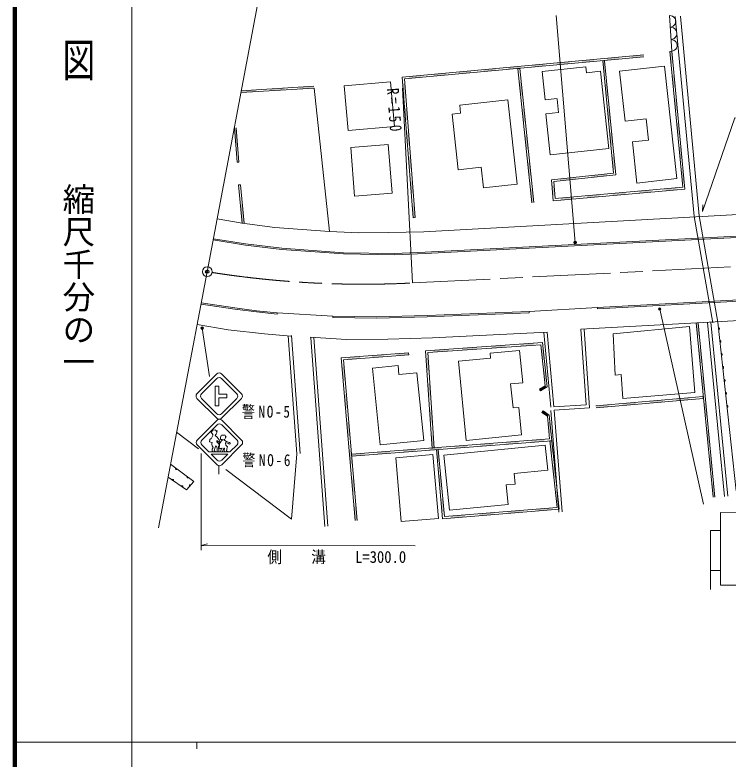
# Model space of a CAD drawing. Units: millimetres, scale not verified. Extents: x 40000 to 680000, y 20000 to 380000.
# Drawn here: x 40000 to 149710, y 202409 to 316847 of the extents above; entities that cross this region are included whole.
import ezdxf
from ezdxf.enums import TextEntityAlignment as Align

# ---------------------------------------------------------------- set-up
doc = ezdxf.new("R2010")
doc.units = ezdxf.units.MM
doc.header["$LTSCALE"] = 1000
doc.header["$PDMODE"] = 32
doc.header["$PDSIZE"] = 500
doc.linetypes.add('CHAIN', pattern=[18.5, 12, -1.5, 3.5, -1.5])
for name, color, linetype, lineweight in [('M-BGD', 7, 'Continuous', 13), ('M-BMK', 2, 'CHAIN', 13), ('M-BMK-SRVR', 3, 'Continuous', 13), ('M-STR-HTXT', 7, 'Continuous', 13), ('M-STR-STRC', 7, 'Continuous', 13), ('M-TTL', 2, 'Continuous', 140), ('M-TTL-BAND', 7, 'Continuous', 13)]:
    doc.layers.add(name, color=color, linetype=linetype, lineweight=lineweight)
doc.layers.add('M-OTRS', color=6, linetype='Continuous')
doc.styles.add('@ＭＳ ゴシック', font='')
doc.styles.add('ＭＳ ゴシック', font='')
doc.styles.get('@ＭＳ ゴシック').set_extended_font_data('@MS Gothic')
doc.styles.get('ＭＳ ゴシック').set_extended_font_data('MS Gothic')

msp = doc.modelspace()

# ---------------------------------------------------------------- hatches: boundary and pattern name
at = {"layer": 'M-BGD'}
for points in [[(132929, 310330), (131030, 310156), (131057, 309857), (132957, 310032)], [(136729, 310679), (134829, 310505), (134856, 310206), (136756, 310380)], [(141214, 309414), (141037, 311250), (140739, 311222), (140915, 309386)], [(121531, 309284), (119632, 309109), (119659, 308810), (121559, 308985)], [(125331, 309633), (123431, 309458), (123458, 309159), (125358, 309334)], [(129130, 309981), (127230, 309807), (127258, 309508), (129157, 309683)], [(130415, 309775), (130593, 307933), (130892, 307962), (130714, 309804)], [(106334, 307888), (104434, 307714), (104462, 307415), (106362, 307589)], [(110133, 308237), (108234, 308063), (108261, 307764), (110161, 307938)], [(113933, 308586), (112033, 308411), (112061, 308113), (113960, 308287)], [(117732, 308935), (115832, 308760), (115860, 308462), (117759, 308636)], [(102535, 307539), (100635, 307365), (100663, 307066), (102562, 307240)], [(141567, 305742), (141391, 307578), (141092, 307550), (141269, 305714)], [(79281, 305167), (81528, 305306), (81509, 305605), (79262, 305466)], [(83775, 305445), (86023, 305584), (86004, 305884), (83757, 305744)], [(99665, 306245), (99812, 304372), (100111, 304395), (99964, 306268)], [(118105, 304467), (117889, 306526), (117591, 306494), (117806, 304436)], [(130772, 306092), (130950, 304250), (131249, 304279), (131070, 306121)], [(74786, 304888), (77033, 305027), (77015, 305327), (74767, 305188)], [(141921, 302070), (141744, 303906), (141445, 303878), (141622, 302041)], [(99960, 302499), (100108, 300626), (100407, 300650), (100259, 302523)], [(118535, 300350), (118320, 302409), (118022, 302378), (118237, 300319)], [(131128, 302408), (131306, 300567), (131605, 300596), (131427, 302437)], [(142274, 298398), (142097, 300234), (141799, 300205), (141975, 298369)], [(73760, 299458), (73966, 296823), (74265, 296847), (74059, 299481)], [(100256, 298753), (100403, 296880), (100703, 296904), (100555, 298777)], [(131485, 298725), (131663, 296883), (131962, 296912), (131783, 298754)], [(118966, 296234), (118750, 298292), (118452, 298261), (118667, 296202)], [(142627, 294726), (142451, 296562), (142152, 296533), (142329, 294697)], [(100551, 295008), (100699, 293135), (100998, 293158), (100850, 295031)], [(119396, 292117), (119181, 294175), (118883, 294144), (119098, 292085)], [(131841, 295042), (132020, 293200), (132318, 293229), (132140, 295071)], [(126280, 291886), (123898, 291634), (123930, 291336), (126312, 291588)], [(131044, 292391), (128662, 292139), (128694, 291841), (131076, 292093)], [(142981, 291054), (142804, 292890), (142505, 292861), (142682, 291025)], [(100847, 291262), (100995, 289389), (101294, 289413), (101146, 291286)], [(119827, 288000), (119611, 290058), (119313, 290027), (119528, 287969)], [(122632, 290615), (122749, 289153), (123048, 289177), (122931, 290639)], [(131950, 289079), (133946, 289255), (133919, 289554), (131924, 289378)], [(135941, 289432), (137937, 289608), (137910, 289907), (135915, 289731)], [(139932, 289785), (141928, 289961), (141901, 290260), (139906, 290084)], [(123968, 288373), (125964, 288549), (125937, 288848), (123942, 288672)], [(127959, 288726), (129955, 288902), (129928, 289201), (127933, 289025)], [(75255, 284801), (74987, 287761), (74689, 287734), (74956, 284774)], [(101142, 287516), (101290, 285643), (101589, 285667), (101441, 287540)], [(145281, 267444), (145081, 269505), (144782, 269476), (144983, 267415)], [(108876, 265293), (111087, 265446), (111067, 265746), (108855, 265592)], [(113299, 265600), (115510, 265753), (115489, 266052), (113278, 265899)], [(117721, 265906), (119932, 266060), (119912, 266359), (117700, 266206)], [(94980, 264151), (96845, 264290), (96823, 264589), (94958, 264450)], [(98710, 264429), (100576, 264568), (100553, 264867), (98688, 264728)], [(104454, 264986), (106665, 265140), (106644, 265439), (104433, 265286)], [(120966, 265453), (121142, 263819), (121440, 263851), (121265, 265485)], [(145682, 263322), (145482, 265383), (145183, 265354), (145384, 263292)], [(91250, 263873), (93115, 264012), (93093, 264311), (91227, 264172)], [(103687, 262102), (103554, 264085), (103254, 264064), (103388, 262082)], [(90805, 260658), (90620, 262813), (90321, 262787), (90506, 260633)], [(121317, 262185), (121492, 260552), (121791, 260584), (121615, 262217)], [(146083, 259199), (145883, 261261), (145584, 261231), (145784, 259170)], [(103955, 258137), (103821, 260120), (103522, 260100), (103655, 258117)], [(121594, 259843), (120696, 259271), (120857, 259018), (121755, 259589)], [(91175, 256350), (90990, 258504), (90691, 258478), (90877, 256324)], [(137635, 257148), (139697, 257325), (139671, 257624), (137609, 257447)], [(141759, 257502), (143820, 257679), (143795, 257978), (141733, 257801)], [(129388, 256441), (131450, 256618), (131424, 256917), (129362, 256740)], [(133512, 256795), (135573, 256972), (135548, 257270), (133486, 257094)], [(146484, 255077), (146283, 257138), (145985, 257109), (146185, 255048)], [(104222, 254172), (104088, 256155), (103789, 256135), (103923, 254152)], [(122109, 255352), (121253, 255955), (121080, 255710), (121936, 255107)], [(91546, 252041), (91361, 254196), (91062, 254170), (91247, 252016)], [(122469, 252446), (122296, 254293), (121998, 254265), (122171, 252418)], [(146885, 250955), (146684, 253016), (146386, 252987), (146586, 250926)], [(104489, 250207), (104356, 252190), (104056, 252170), (104190, 250187)], [(107611, 250218), (109587, 250370), (109564, 250669), (107588, 250517)], [(111562, 250522), (113538, 250675), (113515, 250974), (111539, 250821)], [(115513, 250827), (117489, 250979), (117466, 251278), (115490, 251126)], [(119464, 251132), (121440, 251284), (121417, 251583), (119441, 251431)], [(122782, 249477), (122570, 251371), (122272, 251338), (122484, 249443)], [(91917, 247733), (91731, 249887), (91433, 249862), (91618, 247707)], [(95759, 249304), (97734, 249456), (97711, 249755), (95736, 249603)], [(99710, 249608), (101685, 249761), (101662, 250060), (99687, 249907)], [(103661, 249913), (105636, 250065), (105613, 250364), (103637, 250212)], [(104830, 250003), (105004, 248089), (105303, 248116), (105129, 250030)], [(91808, 248999), (93783, 249151), (93760, 249450), (91785, 249298)], [(147286, 246833), (147085, 248894), (146787, 248865), (146987, 246804)], [(123205, 245687), (122993, 247582), (122695, 247549), (122907, 245654)], [(105179, 246175), (105353, 244261), (105652, 244288), (105477, 246202)], [(92287, 243425), (92102, 245579), (91803, 245553), (91989, 243399)], [(123628, 241898), (123417, 243793), (123119, 243759), (123330, 241865)], [(147686, 242711), (147486, 244772), (147187, 244743), (147388, 242682)], [(105527, 242347), (105701, 240433), (106000, 240460), (105826, 242374)], [(92658, 239116), (92473, 241270), (92174, 241245), (92359, 239090)], [(115872, 240196), (118078, 240377), (118053, 240676), (115848, 240495)], [(120284, 240559), (122489, 240740), (122465, 241039), (120259, 240858)], [(107049, 239470), (109255, 239651), (109231, 239950), (107025, 239769)], [(111461, 239833), (113667, 240014), (113642, 240313), (111436, 240132)]]:
    msp.add_hatch(color=256, dxfattribs=at).paths.add_polyline_path(points)

# ---------------------------------------------------------------- linework, layer by layer
for p, q in [((141037, 311250), (140694, 316766)), ((144466, 285884), (141570, 316587)), ((145262, 285959), (142366, 316662)), ((136729, 310679), (99584, 307268)), ((136756, 310380), (99906, 306997)), ((141037, 311250), (140739, 311222)), ((142749, 290335), (140739, 311222)), ((143076, 290063), (141037, 311250)), ((130415, 309775), (132087, 292502)), ((130714, 309804), (132414, 292235)), ((117674, 308584), (117376, 308553)), ((119528, 287969), (117376, 308553)), ((119827, 288000), (117674, 308584)), ((127834, 308867), (121115, 308129)), ((133015, 308197), (139912, 308955)), ((99584, 307268), (101290, 285643)), ((99906, 306997), (101589, 285667)), ((74767, 305188), (86004, 305884)), ((74786, 304888), (86023, 305584)), ((86023, 305584), (88410, 283546)), ((115829, 303760), (108434, 302947)), ((73760, 299458), (74173, 294189)), ((74059, 299481), (74472, 294212)), ((74173, 294189), (74472, 294212)), ((132087, 292502), (122562, 291492)), ((132414, 292235), (122885, 291225)), ((74720, 290721), (74421, 290694)), ((74956, 284774), (74421, 290694)), ((75255, 284801), (74720, 290721)), ((122562, 291492), (122820, 288271)), ((122885, 291225), (123095, 288597)), ((122820, 288271), (143076, 290063)), ((123095, 288597), (142749, 290335)), ((101290, 285643), (101589, 285667)), ((147353, 269481), (144475, 285820)), ((148140, 269619), (145262, 285959)), ((88410, 283546), (79977, 284147)), ((129595, 271864), (250200, 278313)), ((129606, 271664), (250211, 278113)), ((119112, 271223), (129595, 271864)), ((119119, 271024), (119112, 271223)), ((129606, 271664), (129595, 271864)), ((80347, 270850), (80366, 271049)), ((80366, 271049), (88908, 270518)), ((88905, 270318), (88908, 270518)), ((147388, 242682), (144782, 269476)), ((147686, 242711), (145081, 269505)), ((149178, 242804), (146549, 269544)), ((149676, 242853), (147047, 269593)), ((150950, 243653), (148140, 269619)), ((122426, 256531), (121372, 268004)), ((122924, 256577), (121869, 268050)), ((148281, 268485), (148251, 268760)), ((148270, 268756), (148298, 268493)), ((148316, 268501), (148289, 268752)), ((148308, 268736), (148332, 268521)), ((148348, 268541), (148328, 268720)), ((148349, 268692), (148362, 268573)), ((82028, 267485), (83392, 249374)), ((82527, 267522), (83890, 249412)), ((87655, 238181), (85511, 267193)), ((88153, 238218), (86010, 267229)), ((148497, 266488), (148468, 266762)), ((148486, 266758), (148515, 266496)), ((148532, 266504), (148505, 266754)), ((148525, 266738), (148548, 266524)), ((148564, 266543), (148544, 266722)), ((148565, 266695), (148578, 266575)), ((103178, 265199), (121161, 266446)), ((103497, 264920), (120894, 266126)), ((120894, 266126), (121570, 259827)), ((121161, 266446), (121888, 259674)), ((90208, 264096), (100553, 264867)), ((90533, 263819), (100576, 264568)), ((100576, 264568), (100553, 264867)), ((104190, 250187), (103178, 265199)), ((104489, 250207), (103497, 264920)), ((117614, 265262), (113091, 264813)), ((113091, 264813), (113163, 264085)), ((118109, 260278), (117614, 265262)), ((148713, 264491), (148684, 264765)), ((148702, 264761), (148731, 264498)), ((148748, 264506), (148721, 264757)), ((148741, 264741), (148764, 264526)), ((148780, 264546), (148760, 264725)), ((148782, 264697), (148795, 264578)), ((92359, 239090), (90208, 264096)), ((92658, 239116), (90533, 263819)), ((148930, 262493), (148900, 262768)), ((148918, 262763), (148947, 262501)), ((148964, 262509), (148937, 262759)), ((148957, 262744), (148980, 262529)), ((148996, 262549), (148977, 262728)), ((148998, 262700), (149011, 262580)), ((102890, 251389), (101854, 261817)), ((121570, 259827), (120696, 259271)), ((149146, 260496), (149116, 260770)), ((149135, 260766), (149163, 260504)), ((149180, 260511), (149153, 260762)), ((149173, 260746), (149196, 260531)), ((149212, 260551), (149193, 260730)), ((149214, 260702), (149227, 260583)), ((120696, 259271), (120857, 259018)), ((121888, 259674), (120857, 259018)), ((149362, 258498), (149332, 258773)), ((149351, 258769), (149379, 258506)), ((149396, 258514), (149369, 258765)), ((149389, 258749), (149412, 258534)), ((149428, 258554), (149409, 258733)), ((149430, 258705), (149443, 258585)), ((129362, 256740), (145856, 258155)), ((129388, 256441), (145882, 257856)), ((145882, 257856), (145856, 258155)), ((149578, 256501), (149548, 256775)), ((149567, 256771), (149595, 256509)), ((149612, 256517), (149585, 256767)), ((149605, 256751), (149628, 256536)), ((149644, 256556), (149625, 256735)), ((149646, 256707), (149659, 256588)), ((121253, 255955), (121080, 255710)), ((121917, 255120), (121080, 255710)), ((122203, 255286), (121253, 255955)), ((122570, 251371), (122203, 255286)), ((123696, 240395), (122457, 256039)), ((124195, 240434), (122956, 256078)), ((122243, 251647), (121917, 255120)), ((68220, 250130), (64873, 252659)), ((91785, 249298), (122243, 251647)), ((91808, 248999), (122570, 251371)), ((106003, 249121), (121589, 250669)), ((121589, 250669), (121970, 246832)), ((122570, 251371), (122272, 251338)), ((123414, 241118), (122272, 251338)), ((123746, 240844), (122570, 251371)), ((104830, 250003), (105798, 239367)), ((105129, 250030), (106070, 239690)), ((64702, 247117), (64906, 246968)), ((64881, 246964), (64706, 247091)), ((64921, 246979), (64708, 247135)), ((64710, 247066), (64856, 246960)), ((64714, 247153), (64937, 246990)), ((64821, 246963), (64724, 247034)), ((64399, 245229), (64171, 245384)), ((64186, 245396), (64404, 245247)), ((64410, 245265), (64201, 245407)), ((64226, 245412), (64405, 245290)), ((64400, 245315), (64251, 245417)), ((64286, 245415), (64385, 245347)), ((66503, 245801), (66707, 245653)), ((66682, 245649), (66507, 245776)), ((66722, 245664), (66509, 245819)), ((66511, 245751), (66657, 245645)), ((66515, 245837), (66738, 245675)), ((66622, 245648), (66525, 245719)), ((65828, 244255), (65600, 244411)), ((65615, 244422), (65833, 244274)), ((65838, 244292), (65630, 244434)), ((65655, 244438), (65834, 244317)), ((65829, 244342), (65680, 244443)), ((65715, 244441), (65814, 244374)), ((66969, 244599), (66851, 244463)), ((66853, 244438), (66995, 244601)), ((67020, 244602), (66854, 244413)), ((66857, 244498), (66936, 244588)), ((66864, 244396), (67038, 244595)), ((67055, 244588), (66874, 244380)), ((105798, 239367), (123746, 240844)), ((106070, 239690), (123414, 241118))]:
    msp.add_line(p, q, dxfattribs=at)
for points in [[(121115, 308129), (121593, 303780), (123392, 303977)], [(123403, 303878), (123627, 301837), (121660, 301621), (122352, 295328), (131386, 296321), (130081, 308193), (127934, 307957), (127834, 308867)], [(133015, 308197), (133858, 300529), (137121, 300888), (137482, 297603), (134997, 297329), (135693, 290995), (141812, 291668), (139912, 308955)], [(115829, 303760), (117250, 290831), (112061, 290261), (111715, 293406), (108194, 293019), (107251, 301595), (108567, 301740), (108434, 302947)], [(200596, 288887), (102930, 283481), (97479, 283363), (92899, 283342), (88410, 283546)], [(70508, 282238), (75464, 281419), (81042, 280775), (90563, 280079), (98400, 279963), (103104, 280181), (248917, 287659)], [(70540, 282436), (75492, 281617), (81061, 280974), (90571, 280279), (98397, 280163), (103095, 280381), (248906, 287859)], [(79977, 284147), (74984, 284839), (71120, 285482)], [(127048, 268501), (252986, 275379), (253320, 269711), (253030, 268737), (250864, 267041), (214061, 264219), (214162, 262153), (203283, 261456)], [(68633, 272367), (73815, 271594), (77161, 271161), (80347, 270850)], [(68663, 272565), (73840, 271793), (77184, 271360), (80366, 271049)], [(88908, 270518), (95660, 270406), (103428, 270625), (119112, 271223)], [(88905, 270318), (95661, 270206), (103434, 270425), (119119, 271024)], [(68041, 269264), (72802, 268433), (78408, 267779), (82432, 267452)], [(85396, 267268), (91021, 266917), (97358, 266981), (104237, 267163), (121869, 268050)], [(122924, 256577), (127861, 256893), (127048, 268501)], [(122956, 256078), (128395, 256426), (127546, 268536)], [(113163, 264085), (108219, 263594), (109430, 251402), (117947, 252248), (117526, 256492), (116627, 256403), (116261, 260095), (118109, 260278)], [(101854, 261817), (99083, 261542), (98947, 262914), (95022, 262524), (96194, 250724), (102890, 251389)], [(83392, 249374), (82556, 239293), (72466, 246920)], [(106003, 249121), (106840, 240684), (115858, 241580), (115562, 244564), (116975, 244704), (116815, 246320), (121961, 246831)], [(63560, 245778), (66418, 243831), (67537, 245113), (63935, 247744)]]:
    msp.add_lwpolyline(points, dxfattribs=at)
for points in [[(97777, 306541), (90642, 305917), (91241, 299067), (98376, 299691)], [(92257, 288953), (91656, 296468), (97443, 296931), (98043, 289415)], [(132032, 267787), (143753, 268908), (144600, 258803), (133538, 257842), (133268, 261534), (132338, 261467)], [(148232, 268770), (148269, 268762), (148301, 268747), (148334, 268720), (148355, 268693), (148371, 268658), (148376, 268610), (148368, 268573), (148354, 268542), (148327, 268508), (148299, 268487), (148265, 268472)], [(148448, 266772), (148486, 266764), (148517, 266750), (148550, 266723), (148571, 266695), (148587, 266661), (148592, 266613), (148584, 266576), (148570, 266544), (148543, 266511), (148515, 266490), (148481, 266474)], [(148665, 264775), (148702, 264767), (148733, 264752), (148766, 264726), (148788, 264698), (148803, 264663), (148809, 264616), (148800, 264578), (148786, 264547), (148759, 264514), (148731, 264492), (148697, 264477)], [(148881, 262778), (148918, 262769), (148950, 262755), (148983, 262728), (149004, 262700), (149019, 262666), (149025, 262618), (149017, 262581), (149002, 262549), (148975, 262516), (148947, 262495), (148913, 262479)], [(149097, 260780), (149134, 260772), (149166, 260757), (149199, 260731), (149220, 260703), (149236, 260668), (149241, 260621), (149233, 260584), (149218, 260552), (149191, 260519), (149164, 260498), (149129, 260482)], [(149313, 258783), (149350, 258775), (149382, 258760), (149415, 258733), (149436, 258705), (149452, 258671), (149457, 258623), (149449, 258586), (149434, 258554), (149408, 258521), (149380, 258500), (149345, 258484)], [(149529, 256785), (149566, 256777), (149598, 256762), (149631, 256736), (149652, 256708), (149668, 256674), (149673, 256626), (149665, 256589), (149650, 256557), (149624, 256524), (149596, 256503), (149561, 256487)], [(99437, 238923), (98599, 248743), (104309, 249230), (105148, 239411)], [(64957, 246997), (64926, 246975), (64894, 246962), (64852, 246955), (64817, 246958), (64781, 246970), (64742, 246998), (64720, 247029), (64707, 247061), (64700, 247103), (64703, 247138), (64715, 247174)], [(64151, 245376), (64181, 245399), (64213, 245414), (64255, 245421), (64290, 245419), (64326, 245409), (64366, 245382), (64389, 245352), (64403, 245320), (64411, 245278), (64409, 245244), (64399, 245207)], [(66758, 245682), (66727, 245660), (66695, 245646), (66653, 245640), (66618, 245643), (66582, 245655), (66543, 245683), (66521, 245714), (66508, 245746), (66501, 245788), (66504, 245823), (66516, 245859)], [(65580, 244403), (65610, 244426), (65642, 244440), (65684, 244448), (65719, 244446), (65755, 244436), (65795, 244409), (65818, 244379), (65832, 244347), (65840, 244305), (65838, 244270), (65828, 244234)], [(66879, 244359), (66860, 244392), (66849, 244425), (66846, 244467), (66853, 244502), (66867, 244537), (66899, 244573), (66932, 244592), (66965, 244603), (67007, 244606), (67042, 244600), (67077, 244585)]]:
    msp.add_lwpolyline(points, close=True, dxfattribs=at)
for centre, radius in [((140751, 315842), 900), ((140866, 313995), 950), ((140981, 312149), 900)]:
    msp.add_arc(centre, radius, 273.56336, 93.56336, dxfattribs=at)
at = {"layer": 'M-BMK'}
msp.add_lwpolyline([(101140, 275620), (169393, 279062), (269266, 284099), (270625, 284168), (315449, 285240), (347759, 287576), (368954, 290588), (386260, 293047), (414169, 295015), (453995, 294773), (468675, 295792), (484509, 296891), (500663, 299578), (500660, 282619)], dxfattribs=at)
msp.add_arc((93584, 425433), 150003, 261.08105, 272.8877, dxfattribs=at)
at = {"layer": 'M-BMK-SRVR'}
msp.add_lwpolyline([(62074, 237987), (69586, 277361), (78165, 322781)], dxfattribs=at)
msp.add_circle((69586, 277361), 750, dxfattribs=at)
at = {"layer": 'M-OTRS'}
msp.add_point((69586, 277361), dxfattribs=at)
at = {"layer": 'M-STR-HTXT'}
for p, q in [((99629, 305582), (101140, 275620)), ((145753, 286597), (145816, 287634)), ((68646, 249417), (68635, 234557)), ((68636, 235246), (69636, 235525)), ((68636, 235246), (101586, 235222))]:
    msp.add_line(p, q, dxfattribs=at)
msp.add_lwpolyline([(145753, 286597), (150747, 301000), (166097, 300989)], dxfattribs=at)
at = {"layer": 'M-STR-STRC'}
for p, q in [((126184, 281839), (123275, 316730)), ((139185, 271617), (145903, 241588)), ((68827, 268689), (69961, 261221)), ((71078, 261652), (68009, 258587)), ((68716, 258587), (71078, 260945)), ((71785, 261652), (74850, 258582)), ((71785, 260945), (74143, 258583)), ((70807, 259731), (70805, 256731)), ((70807, 259731), (71367, 259731)), ((71366, 258511), (71367, 259731)), ((68008, 257880), (71073, 254811)), ((68715, 257880), (71074, 255518)), ((71366, 257951), (71365, 256731)), ((72586, 258510), (71366, 258511)), ((72586, 257950), (71366, 257951)), ((74850, 257875), (71780, 254810)), ((71781, 255517), (74143, 257876)), ((72586, 257950), (72586, 258510)), ((70805, 256731), (71365, 256731)), ((71108, 254519), (68038, 251454)), ((71815, 254518), (74880, 251449)), ((71107, 253812), (68745, 251453)), ((74173, 251449), (71814, 253811)), ((70471, 252165), (70192, 251644)), ((70355, 252498), (70448, 252311)), ((70448, 252311), (70471, 252165)), ((70842, 252289), (70819, 252185)), ((70819, 252185), (71121, 251893)), ((70982, 252394), (70842, 252289)), ((71052, 252581), (70982, 252394)), ((71145, 252893), (71029, 252768)), ((71029, 252768), (71052, 252581)), ((71121, 251893), (71399, 251518)), ((71608, 251851), (71736, 252195)), ((71631, 251560), (71608, 251851)), ((72374, 251788), (72305, 251622)), ((72352, 252226), (72375, 252018)), ((72375, 251976), (72374, 251788)), ((72375, 252018), (72560, 251976)), ((72560, 251976), (72375, 251976)), ((68038, 250747), (71103, 247677)), ((68745, 250746), (69845, 249644)), ((70006, 251540), (69959, 251186)), ((69959, 251186), (70354, 251102)), ((70076, 251644), (70006, 251540)), ((70192, 251644), (70076, 251644)), ((70354, 251102), (70307, 250936)), ((70307, 250936), (70307, 250790)), ((70307, 250790), (70354, 250602)), ((71074, 251393), (71072, 251172)), ((71072, 251172), (71383, 250899)), ((71074, 251393), (71399, 251122)), ((71383, 250899), (71405, 250579)), ((71399, 251518), (71654, 251060)), ((71399, 251122), (71468, 250997)), ((71468, 250997), (71538, 250956)), ((71654, 251060), (71724, 251289)), ((71724, 251289), (71956, 251497)), ((71810, 247677), (74879, 250742)), ((72305, 251622), (72165, 251559)), ((72838, 250934), (72374, 251080)), ((72374, 251080), (72374, 250976)), ((72560, 251247), (72954, 251080)), ((72838, 250892), (72838, 250934)), ((72954, 250850), (72838, 250892)), ((72954, 251080), (73001, 251080)), ((73047, 250871), (72954, 250850)), ((73001, 251080), (73094, 251017)), ((73094, 250913), (73047, 250871)), ((73070, 249642), (74172, 250742)), ((73094, 251017), (73094, 250913)), ((73070, 249642), (69845, 249644)), ((70353, 249769), (70353, 250061)), ((70353, 249769), (70503, 249644)), ((70678, 249831), (70795, 250310)), ((70933, 249664), (70678, 249831)), ((70795, 250310), (70888, 250602)), ((70888, 250602), (71004, 250539)), ((71004, 250539), (71096, 250248)), ((71096, 250248), (71119, 249664)), ((71405, 250579), (71339, 250555)), ((71339, 250555), (71383, 249725)), ((71383, 249725), (71583, 249643)), ((71468, 250581), (71398, 250539)), ((71398, 250539), (71398, 250289)), ((71398, 250289), (71491, 250185)), ((71491, 250185), (71677, 250185)), ((71677, 250185), (71863, 250226)), ((71932, 249726), (72141, 250247)), ((72048, 249643), (71932, 249726)), ((72141, 250247), (72234, 250247)), ((72234, 250247), (72187, 249872)), ((72187, 249872), (72303, 249663)), ((72559, 249809), (72977, 249642)), ((70173, 249316), (71103, 248384)), ((72742, 249314), (70173, 249316)), ((71810, 248384), (72742, 249314)), ((71391, 247535), (71390, 246228)), ((146982, 237550), (146976, 228492)), ((146982, 237551), (148544, 237549)), ((146978, 231437), (148539, 231435))]:
    msp.add_line(p, q, dxfattribs=at)
for points in [[(70355, 252498), (70216, 252644), (70239, 252748), (70471, 252977), (70797, 253060), (70889, 252998), (70936, 252873), (71145, 252893)], [(71781, 252229), (71980, 252247), (72352, 252226)], [(71538, 250956), (71468, 250727), (71468, 250581)], [(71956, 251497), (71887, 251580), (71631, 251560)], [(72165, 251559), (72165, 251497), (72560, 251247)], [(72374, 250976), (72467, 250705), (72722, 250434)], [(70354, 250602), (70493, 250331), (70353, 250061)], [(71863, 250226), (71839, 250164), (71746, 250080), (71630, 249643)], [(72722, 250434), (72629, 250309), (72559, 249809)]]:
    msp.add_lwpolyline(points, dxfattribs=at)
msp.add_lwpolyline([(165927, 229150), (148538, 229163), (148546, 240307), (165935, 240294)], close=True, dxfattribs=at)
for centre, radius in [((126184, 281839), 200), ((126184, 281839), 120), ((126184, 281839), 40), ((139185, 271617), 200), ((139185, 271617), 120), ((139185, 271617), 40), ((68827, 268689), 200), ((68827, 268689), 120), ((68827, 268689), 40)]:
    msp.add_circle(centre, radius, dxfattribs=at)
for centre, start, end in [((71431, 261299), 44.95801, 134.95801), ((71431, 260591), 44.95801, 134.95801), ((68362, 258234), 134.95801, 224.95801), ((69069, 258233), 134.95801, 224.95801), ((73789, 258230), 314.95825, 44.95825), ((74496, 258229), 314.95825, 44.95825), ((71428, 255871), 224.95801, 314.95825), ((71427, 255164), 224.95801, 314.95825), ((71461, 254165), 44.95801, 134.95801), ((71461, 253458), 44.95801, 134.95801), ((68392, 251100), 134.95801, 224.95801), ((69099, 251099), 134.95801, 224.95801), ((73819, 251096), 314.95825, 44.95825), ((74526, 251095), 314.95825, 44.95825), ((71457, 248738), 224.95801, 314.95825), ((71457, 248031), 224.95801, 314.95825)]:
    msp.add_arc(centre, 500, start, end, dxfattribs=at)
at = {"layer": 'M-TTL'}
msp.add_line((40000, 380000), (40000, 20000), dxfattribs=at)
at = {"layer": 'M-TTL-BAND'}
for p, q in [((58000, 370000), (58000, 20000)), ((40000, 205000), (579000, 205000)), ((68000, 205000), (68000, 204000))]:
    msp.add_line(p, q, dxfattribs=at)

# ---------------------------------------------------------------- texts
at = {"layer": 'M-STR-HTXT', "style": 'ＭＳ ゴシック', "width": 0.9}
msp.add_text('側\u3000\u3000溝\u3000\u3000L=300.0', height=1833, dxfattribs=at).set_placement((78830, 232031), align=Align.BOTTOM_LEFT)
at = {"layer": 'M-STR-HTXT', "insert": (97194, 305517), "char_height": 1833, "attachment_point": 7, "rotation": 274.3, "style": 'ＭＳ ゴシック'}
msp.add_mtext('\\T1.42;\\W0.8;R=150', dxfattribs=at)
at = {"layer": 'M-STR-STRC', "char_height": 1833, "attachment_point": 7, "style": 'ＭＳ ゴシック'}
for s, insert in [('\\T1.28;\\W0.8;警NO-5', (74913, 254713)), ('\\T1.28;\\W0.8;警NO-6', (74989, 247261))]:
    msp.add_mtext(s, dxfattribs=dict(at, insert=insert))
at = {"layer": 'M-TTL-BAND', "style": '@ＭＳ ゴシック', "width": 1.4}
msp.add_text('平  面  図', height=3666, rotation=270, dxfattribs=at).set_placement((49777, 306475), align=Align.MIDDLE_RIGHT)
at = {"layer": 'M-TTL-BAND', "style": '@ＭＳ ゴシック'}
msp.add_text('縮尺千分の一', height=3666, rotation=270, dxfattribs=at).set_placement((49777, 261030), align=Align.MIDDLE_RIGHT)

doc.saveas('drawing.dxf')
